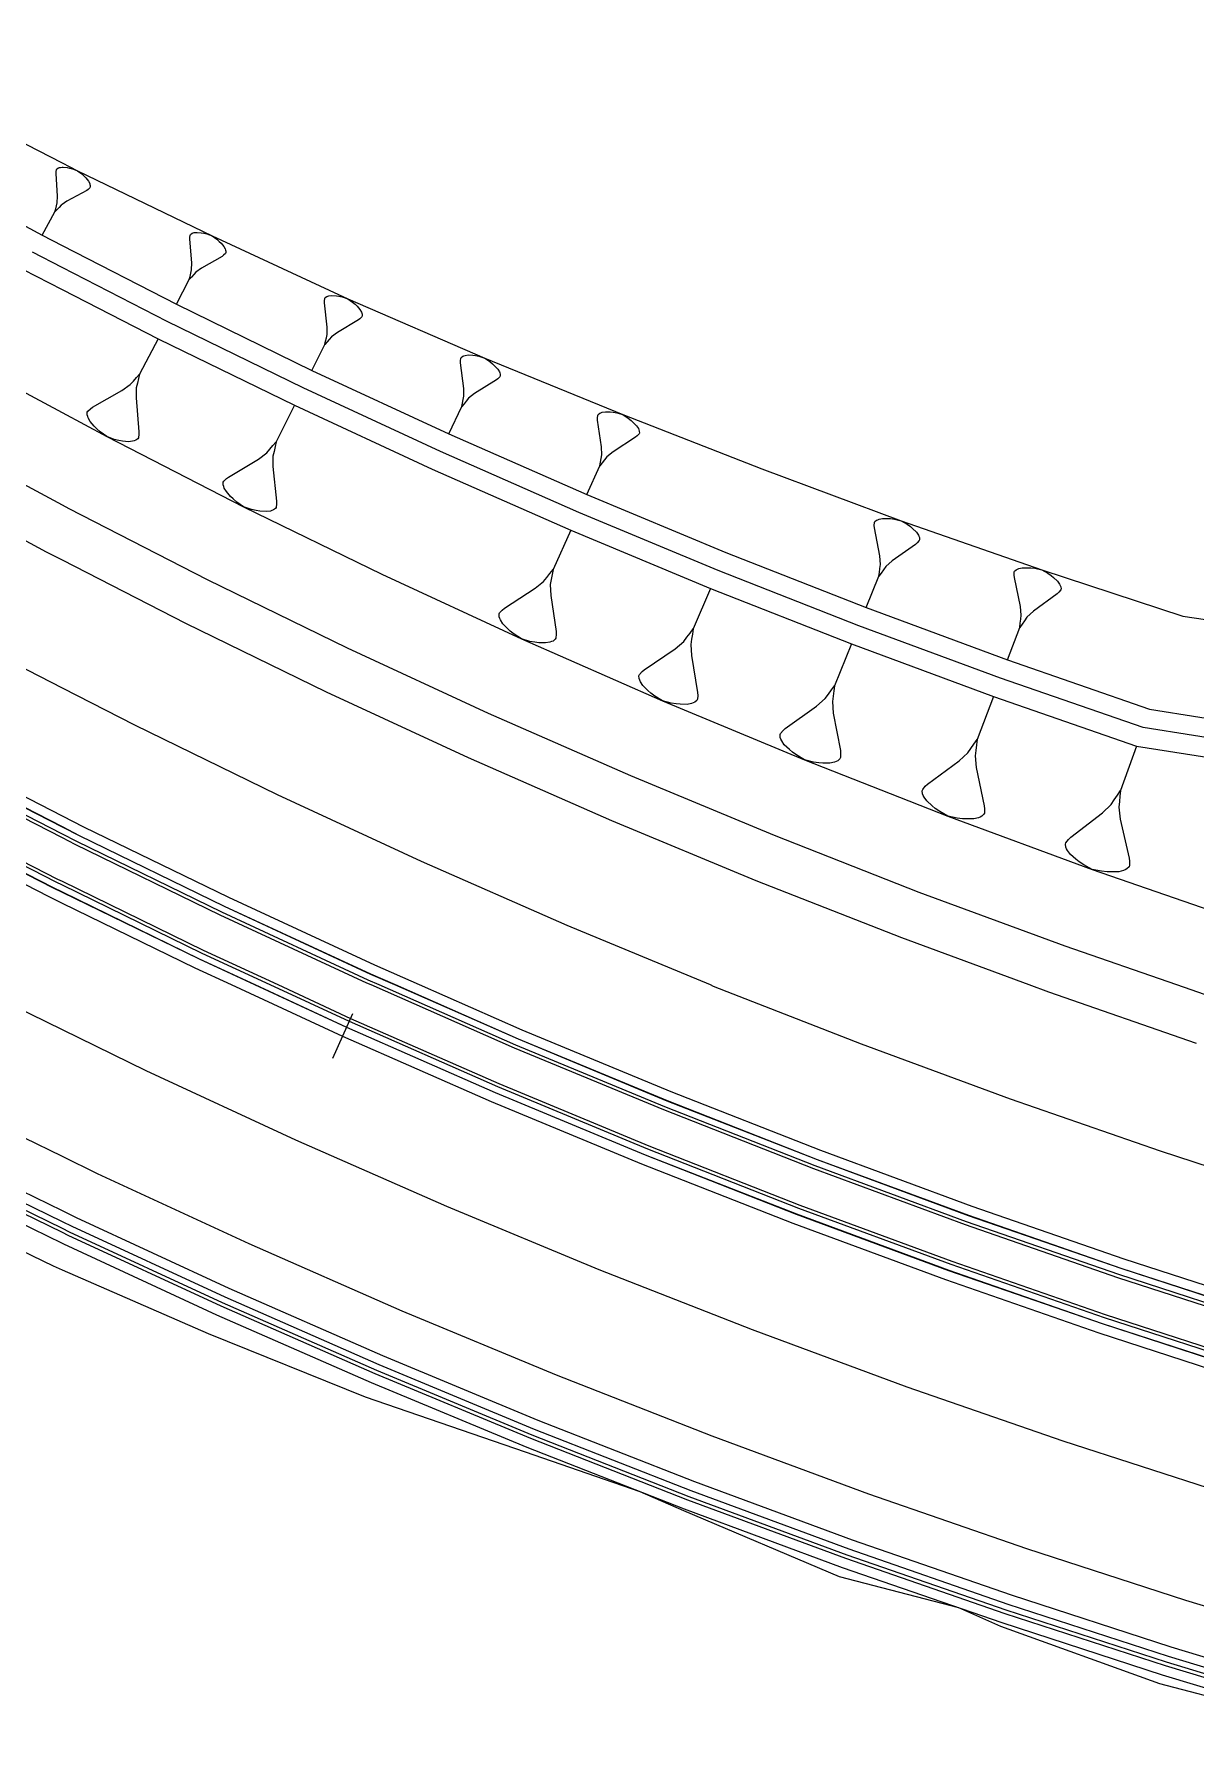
# Model space of a CAD drawing. Extents: x 383808 to 384559, y 802827 to 803490.
# Drawn here: x 384199.1 to 384234.9, y 802976.6 to 803029.2 of the extents above; entities that cross this region are included whole.
import ezdxf

# ---------------------------------------------------------------- set-up
doc = ezdxf.new("R2010")
doc.units = 0
doc.layers.get('0').update_dxf_attribs({"linetype": 'CONTINUOUS'})

msp = doc.modelspace()

# ---------------------------------------------------------------- linework, layer by layer
at = {"color": 7}
for p, q in [((384199.8169, 803024.9436), (384199.819, 803024.9958)), ((384199.8623, 803024.2522), (384199.8169, 803024.9436)), ((384199.819, 803024.9958), (384199.8324, 803025.0684)), ((384199.8324, 803025.0684), (384199.8437, 803025.0889)), ((384199.8437, 803025.0889), (384199.8866, 803025.1185)), ((384199.8866, 803025.1185), (384199.9184, 803025.1276)), ((384199.9184, 803025.1276), (384199.9501, 803025.1368)), ((384199.9501, 803025.1368), (384200, 803025.141)), ((384200, 803025.141), (384200.034, 803025.1439)), ((384200.034, 803025.1439), (384200.1587, 803025.1284)), ((384200.1587, 803025.1284), (384200.2313, 803025.1151)), ((384200.2313, 803025.1151), (384200.3244, 803025.0904)), ((384200.3244, 803025.0904), (384200.4788, 803025.032)), ((384200.4788, 803025.032), (384200.6106, 803024.9326)), ((384200.6106, 803024.9326), (384200.6811, 803024.8671)), ((384200.6811, 803024.8671), (384200.7312, 803024.8128)), ((384200.7574, 803024.4252), (384200.1485, 803024.0944)), ((384200.7312, 803024.8128), (384200.8109, 803024.7156)), ((384200.8004, 803024.4548), (384200.7574, 803024.4252)), ((384200.8546, 803024.5048), (384200.8004, 803024.4548)), ((384200.8109, 803024.7156), (384200.8497, 803024.6409)), ((384200.8497, 803024.6409), (384200.8588, 803024.6092)), ((384200.8659, 803024.5253), (384200.8546, 803024.5048)), ((384200.8588, 803024.6092), (384200.868, 803024.5774)), ((384200.868, 803024.5774), (384200.8659, 803024.5253)), ((384199.7799, 803023.7644), (384199.8046, 803023.8574)), ((384199.8455, 803023.8349), (384199.7799, 803023.7644)), ((384199.8046, 803023.8574), (384199.8292, 803023.9505)), ((384199.8292, 803023.9505), (384199.8539, 803024.0435)), ((384199.911, 803023.9054), (384199.8455, 803023.8349)), ((384199.8539, 803024.0435), (384199.8623, 803024.2522)), ((384199.9765, 803023.9759), (384199.911, 803023.9054)), ((384200, 803023.9921), (384199.9765, 803023.9759)), ((384200.1485, 803024.0944), (384200, 803023.9921)), ((384199.3854, 803023.0488), (384199.7799, 803023.7644)), ((384203.9267, 803022.9225), (384203.9278, 803022.9772)), ((384203.9887, 803022.1989), (384203.9267, 803022.9225)), ((384203.9278, 803022.9772), (384203.9403, 803023.0535)), ((384203.9403, 803023.0535), (384203.9516, 803023.0752)), ((384203.9516, 803023.0752), (384203.9961, 803023.1071)), ((384203.9961, 803023.1071), (384204.0291, 803023.1174)), ((384204.0291, 803023.1174), (384204.0621, 803023.1277)), ((384204.0621, 803023.1277), (384204.1499, 803023.1369)), ((384204.1499, 803023.1369), (384204.2809, 803023.1233)), ((384204.2809, 803023.1233), (384204.3573, 803023.1108)), ((384204.3573, 803023.1108), (384204.4553, 803023.0869)), ((384204.4553, 803023.0869), (384204.6183, 803023.0289)), ((384204.6183, 803023.0289), (384204.7585, 803022.9276)), ((384204.7585, 803022.9276), (384204.8338, 803022.8604)), ((384204.8338, 803022.8604), (384204.8874, 803022.8046)), ((384204.8874, 803022.8046), (384204.9729, 803022.7044)), ((384204.9229, 803022.3989), (384204.2919, 803022.0396)), ((384204.9674, 803022.4309), (384204.9229, 803022.3989)), ((384205.0232, 803022.4845), (384204.9674, 803022.4309)), ((384204.9729, 803022.7044), (384205.0151, 803022.6269)), ((384205.0151, 803022.6269), (384205.0254, 803022.5939)), ((384205.0346, 803022.5061), (384205.0232, 803022.4845)), ((384205.0254, 803022.5939), (384205.0357, 803022.5608)), ((384205.0357, 803022.5608), (384205.0346, 803022.5061)), ((384203.5143, 803020.928), (384203.9126, 803021.6861)), ((384203.9126, 803021.6861), (384203.9365, 803021.7841)), ((384203.9798, 803021.7613), (384203.9126, 803021.6861)), ((384203.9365, 803021.7841), (384203.9604, 803021.8821)), ((384203.9604, 803021.8821), (384203.9842, 803021.9801)), ((384204.047, 803021.8366), (384203.9798, 803021.7613)), ((384203.9842, 803021.9801), (384203.9887, 803022.1989)), ((384204.1142, 803021.9118), (384204.047, 803021.8366)), ((384204.2919, 803022.0396), (384204.1142, 803021.9118)), ((384208.0926, 803021.1293), (384208.138, 803021.1634)), ((384208.138, 803021.1634), (384208.1721, 803021.1747)), ((384208.1721, 803021.1747), (384208.2062, 803021.1861)), ((384208.2062, 803021.1861), (384208.2971, 803021.1974)), ((384208.2971, 803021.1974), (384208.4334, 803021.1861)), ((384208.4334, 803021.1861), (384208.513, 803021.1747)), ((384208.513, 803021.1747), (384208.6152, 803021.1519)), ((384208.6152, 803021.1519), (384208.7856, 803021.0951)), ((384208.0698, 803021.0271), (384208.0812, 803021.1066)), ((384208.0698, 803020.9702), (384208.0698, 803021.0271)), ((384208.1492, 803020.2203), (384208.0698, 803020.9702)), ((384208.0812, 803021.1066), (384208.0926, 803021.1293)), ((384208.7856, 803021.0951), (384208.9333, 803020.9928)), ((384208.9333, 803020.9928), (384209.0128, 803020.9246)), ((384209.0128, 803020.9246), (384209.0696, 803020.8678)), ((384209.0696, 803020.8678), (384209.1605, 803020.7655)), ((384209.1605, 803020.7655), (384209.2059, 803020.686)), ((384209.2059, 803020.686), (384209.2173, 803020.6519)), ((384209.2173, 803020.6519), (384209.2287, 803020.6178)), ((384208.1492, 803019.9931), (384208.1492, 803020.2203)), ((384209.115, 803020.4474), (384208.4673, 803020.0612)), ((384209.1605, 803020.4815), (384209.115, 803020.4474)), ((384209.2173, 803020.5383), (384209.1605, 803020.4815)), ((384209.2286, 803020.561), (384209.2173, 803020.5383)), ((384209.2287, 803020.6178), (384209.2286, 803020.561)), ((384202.9561, 803019.8658), (384202.385, 803018.7791)), ((384207.6831, 803018.8911), (384208.0809, 803019.6864)), ((384208.0809, 803019.6864), (384208.1037, 803019.7886)), ((384208.1491, 803019.7659), (384208.0809, 803019.6864)), ((384208.1037, 803019.7886), (384208.1264, 803019.8909)), ((384208.1264, 803019.8909), (384208.1492, 803019.9931)), ((384208.2173, 803019.8454), (384208.1491, 803019.7659)), ((384208.2855, 803019.9249), (384208.2173, 803019.8454)), ((384208.4673, 803020.0612), (384208.2855, 803019.9249)), ((384212.2502, 803019.1821), (384212.2604, 803019.2656)), ((384212.2514, 803019.1227), (384212.2502, 803019.1821)), ((384212.3502, 803018.3395), (384212.2514, 803019.1227)), ((384212.2604, 803019.2656), (384212.2719, 803019.2896)), ((384212.2719, 803019.2896), (384212.3187, 803019.3262)), ((384212.3187, 803019.3262), (384212.3542, 803019.3388)), ((384212.3542, 803019.3388), (384212.3896, 803019.3514)), ((384212.3896, 803019.3514), (384212.4845, 803019.3652)), ((384212.4845, 803019.3652), (384212.6274, 803019.3561)), ((384212.6274, 803019.3561), (384212.7109, 803019.3459)), ((384212.7109, 803019.3459), (384212.8184, 803019.3242)), ((384212.8184, 803019.3242), (384212.9979, 803019.2683)), ((384212.9979, 803019.2683), (384213.1546, 803019.1643)), ((384213.1546, 803019.1643), (384213.2392, 803019.0946)), ((384213.2392, 803019.0946), (384213.2999, 803019.0364)), ((384202.0961, 803018.4555), (384202.1924, 803018.5634)), ((384202.1924, 803018.5634), (384202.2887, 803018.6713)), ((384202.2887, 803018.6713), (384202.385, 803018.7791)), ((384202.3508, 803018.6386), (384202.3166, 803018.4981)), ((384202.385, 803018.7791), (384202.3508, 803018.6386)), ((384213.3561, 803018.5974), (384212.6864, 803018.1797)), ((384213.2999, 803019.0364), (384213.3971, 803018.9312)), ((384213.403, 803018.634), (384213.3561, 803018.5974)), ((384213.3971, 803018.9312), (384213.4463, 803018.849)), ((384213.4613, 803018.6946), (384213.403, 803018.634)), ((384213.4463, 803018.849), (384213.4589, 803018.8135)), ((384213.4589, 803018.8135), (384213.4715, 803018.7781)), ((384213.4727, 803018.7186), (384213.4613, 803018.6946)), ((384213.4715, 803018.7781), (384213.4727, 803018.7186)), ((384200.9368, 803017.7573), (384201.8414, 803018.2724)), ((384201.8414, 803018.2724), (384202.0961, 803018.4555)), ((384202.2824, 803018.3576), (384202.276, 803018.044)), ((384202.276, 803018.044), (384202.3649, 803017.0068)), ((384202.3166, 803018.4981), (384202.2824, 803018.3576)), ((384212.3115, 803017.8868), (384212.3332, 803017.9943)), ((384212.3332, 803017.9943), (384212.3549, 803018.1017)), ((384212.3549, 803018.1017), (384212.3502, 803018.3395)), ((384212.499, 803018.0332), (384212.4293, 803017.9486)), ((384212.6864, 803018.1797), (384212.499, 803018.0332)), ((384200.7752, 803017.5252), (384200.7768, 803017.6036)), ((384200.7899, 803017.4779), (384200.7752, 803017.5252)), ((384200.7768, 803017.6036), (384200.7931, 803017.6347)), ((384200.8047, 803017.4305), (384200.7899, 803017.4779)), ((384200.7931, 803017.6347), (384200.8731, 803017.7115)), ((384200.8731, 803017.7115), (384200.9368, 803017.7573)), ((384207.1462, 803017.8179), (384206.5826, 803016.6911)), ((384211.8902, 803016.9387), (384212.2899, 803017.7793)), ((384212.2899, 803017.7793), (384212.3115, 803017.8868)), ((384212.3596, 803017.8639), (384212.2899, 803017.7793)), ((384212.4293, 803017.9486), (384212.3596, 803017.8639)), ((384216.4633, 803017.4245), (384216.4723, 803017.512)), ((384216.4723, 803017.512), (384216.4837, 803017.5373)), ((384216.4837, 803017.5373), (384216.532, 803017.5766)), ((384216.532, 803017.5766), (384216.5687, 803017.5905)), ((384216.5687, 803017.5905), (384216.6055, 803017.6044)), ((384216.6055, 803017.6044), (384216.7044, 803017.6208)), ((384216.7044, 803017.6208), (384216.854, 803017.6143)), ((384216.854, 803017.6143), (384216.9415, 803017.6053)), ((384216.9415, 803017.6053), (384217.0543, 803017.5849)), ((384217.0543, 803017.5849), (384217.2432, 803017.5302)), ((384217.2432, 803017.5302), (384217.4092, 803017.4248)), ((384200.8652, 803017.3195), (384200.8047, 803017.4305)), ((384200.9878, 803017.1758), (384200.8652, 803017.3195)), ((384201.0646, 803017.0958), (384200.9878, 803017.1758)), ((384201.1725, 803016.9995), (384201.0646, 803017.0958)), ((384201.3735, 803016.8543), (384201.1725, 803016.9995)), ((384202.3649, 803017.0068), (384202.3633, 803016.9284)), ((384216.4658, 803017.3624), (384216.4633, 803017.4245)), ((384216.5855, 803016.5457), (384216.4658, 803017.3624)), ((384217.4092, 803017.4248), (384217.4991, 803017.3538)), ((384217.4991, 803017.3538), (384217.5637, 803017.2941)), ((384217.5637, 803017.2941), (384217.6676, 803017.1862)), ((384217.6676, 803017.1862), (384217.7208, 803017.1012)), ((384217.7396, 803016.9402), (384217.68, 803016.8756)), ((384217.7208, 803017.1012), (384217.7347, 803017.0644)), ((384217.7347, 803017.0644), (384217.7486, 803017.0277)), ((384217.7511, 803016.9655), (384217.7396, 803016.9402)), ((384217.7486, 803017.0277), (384217.7511, 803016.9655)), ((384201.6071, 803016.7711), (384201.3735, 803016.8543)), ((384201.7476, 803016.7369), (384201.6071, 803016.7711)), ((384201.8571, 803016.719), (384201.7476, 803016.7369)), ((384202.0449, 803016.6995), (384201.8571, 803016.719)), ((384202.1707, 803016.7126), (384202.0449, 803016.6995)), ((384202.2181, 803016.7274), (384202.1707, 803016.7126)), ((384202.2654, 803016.7421), (384202.2181, 803016.7274)), ((384202.3291, 803016.7879), (384202.2654, 803016.7421)), ((384202.3454, 803016.8189), (384202.3291, 803016.7879)), ((384202.3633, 803016.9284), (384202.3454, 803016.8189)), ((384206.2927, 803016.3531), (384206.3893, 803016.4657)), ((384206.3893, 803016.4657), (384206.4859, 803016.5784)), ((384206.4859, 803016.5784), (384206.5826, 803016.6911)), ((384206.5503, 803016.5462), (384206.5181, 803016.4013)), ((384206.5826, 803016.6911), (384206.5503, 803016.5462)), ((384216.5954, 803016.2972), (384216.5855, 803016.5457)), ((384217.6318, 803016.8363), (384216.9403, 803016.3856)), ((384217.68, 803016.8756), (384217.6318, 803016.8363)), ((384205.1174, 803015.6128), (384206.0351, 803016.1599)), ((384206.0351, 803016.1599), (384206.2927, 803016.3531)), ((384206.4859, 803016.2564), (384206.4858, 803015.9345)), ((384206.4858, 803015.9345), (384206.5983, 803014.8719)), ((384206.5181, 803016.4013), (384206.4859, 803016.2564)), ((384216.1339, 803015.0716), (384216.5342, 803015.9588)), ((384216.5342, 803015.9588), (384216.5546, 803016.0716)), ((384216.6053, 803016.0487), (384216.5342, 803015.9588)), ((384216.5546, 803016.0716), (384216.575, 803016.1844)), ((384216.575, 803016.1844), (384216.5954, 803016.2972)), ((384216.6763, 803016.1387), (384216.6053, 803016.0487)), ((384216.7474, 803016.2286), (384216.6763, 803016.1387)), ((384216.9403, 803016.3856), (384216.7474, 803016.2286)), ((384204.9563, 803015.4518), (384204.9724, 803015.484)), ((384204.9563, 803015.3713), (384204.9563, 803015.4518)), ((384204.9724, 803015.323), (384204.9563, 803015.3713)), ((384204.9724, 803015.484), (384205.053, 803015.5645)), ((384205.053, 803015.5645), (384205.1174, 803015.6128)), ((384204.9885, 803015.2747), (384204.9724, 803015.323)), ((384205.0529, 803015.162), (384204.9885, 803015.2747)), ((384205.1816, 803015.0171), (384205.0529, 803015.162)), ((384205.2621, 803014.9366), (384205.1816, 803015.0171)), ((384205.3748, 803014.84), (384205.2621, 803014.9366)), ((384205.584, 803014.695), (384205.3748, 803014.84)), ((384206.5983, 803014.8719), (384206.5983, 803014.7914)), ((384205.8255, 803014.6145), (384205.584, 803014.695)), ((384205.9704, 803014.5823), (384205.8255, 803014.6145)), ((384206.0831, 803014.5661), (384205.9704, 803014.5823)), ((384206.2763, 803014.55), (384206.0831, 803014.5661)), ((384206.4051, 803014.5661), (384206.2763, 803014.55)), ((384206.4534, 803014.5822), (384206.4051, 803014.5661)), ((384206.5017, 803014.5983), (384206.4534, 803014.5822)), ((384206.5661, 803014.6465), (384206.5017, 803014.5983)), ((384206.5822, 803014.6787), (384206.5661, 803014.6465)), ((384206.5983, 803014.7914), (384206.5822, 803014.6787)), ((384225.0803, 803014.3004), (384225.1189, 803014.3168)), ((384225.1189, 803014.3168), (384225.2237, 803014.3385)), ((384225.2237, 803014.3385), (384225.3835, 803014.3379)), ((384225.3835, 803014.3379), (384225.4771, 803014.3321)), ((384225.4771, 803014.3321), (384225.5983, 803014.3152)), ((384225.5983, 803014.3152), (384225.802, 803014.2649)), ((384215.6404, 803013.9778), (384215.0956, 803012.7703)), ((384224.975, 803014.1189), (384224.9808, 803014.2125)), ((384224.9802, 803014.0527), (384224.975, 803014.1189)), ((384225.1427, 803013.1871), (384224.9802, 803014.0527)), ((384224.9808, 803014.2125), (384224.9919, 803014.2401)), ((384224.9919, 803014.2401), (384225.0416, 803014.284)), ((384225.0416, 803014.284), (384225.0803, 803014.3004)), ((384225.802, 803014.2649), (384225.9835, 803014.1596)), ((384225.9835, 803014.1596), (384226.0824, 803014.0876)), ((384226.0824, 803014.0876), (384226.1539, 803014.0268)), ((384226.1539, 803014.0268), (384226.2692, 803013.9162)), ((384226.2692, 803013.9162), (384226.3295, 803013.8278)), ((384226.3295, 803013.8278), (384226.3459, 803013.7892)), ((384226.3459, 803013.7892), (384226.3623, 803013.7506)), ((384226.2459, 803013.5416), (384225.5279, 803013.0315)), ((384226.2957, 803013.5855), (384226.2459, 803013.5416)), ((384226.3565, 803013.6569), (384226.2957, 803013.5855)), ((384226.3676, 803013.6844), (384226.3565, 803013.6569)), ((384226.3623, 803013.7506), (384226.3676, 803013.6844)), ((384214.9988, 803012.6479), (384215.0956, 803012.7703)), ((384215.0956, 803012.7703), (384215.0678, 803012.6168)), ((384225.13, 803012.6802), (384225.1469, 803012.8013)), ((384225.1638, 803012.9225), (384225.1427, 803013.1871)), ((384225.1469, 803012.8013), (384225.1638, 803012.9225)), ((384225.2569, 803012.7569), (384225.185, 803012.6579)), ((384225.3289, 803012.8558), (384225.2569, 803012.7569)), ((384225.5279, 803013.0315), (384225.3289, 803012.8558)), ((384229.2883, 803012.7155), (384229.3386, 803012.7618)), ((384229.3386, 803012.7618), (384229.378, 803012.7794)), ((384229.378, 803012.7794), (384229.4174, 803012.7971)), ((384229.4174, 803012.7971), (384229.5248, 803012.8216)), ((384229.5248, 803012.8216), (384229.6893, 803012.8243)), ((384229.6893, 803012.8243), (384229.7858, 803012.8203)), ((384229.7858, 803012.8203), (384229.9108, 803012.8053)), ((384229.9108, 803012.8053), (384230.1215, 803012.7578)), ((384230.1215, 803012.7578), (384230.3105, 803012.6531)), ((384214.5428, 803012.1893), (384214.8053, 803012.403)), ((384214.8053, 803012.403), (384214.902, 803012.5255)), ((384214.902, 803012.5255), (384214.9988, 803012.6479)), ((384215.04, 803012.4632), (384215.0123, 803012.3096)), ((384215.0123, 803012.3096), (384215.0258, 803011.9714)), ((384215.0678, 803012.6168), (384215.04, 803012.4632)), ((384224.7241, 803011.596), (384225.113, 803012.559)), ((384225.113, 803012.559), (384225.13, 803012.6802)), ((384225.185, 803012.6579), (384225.113, 803012.559)), ((384229.2733, 803012.5905), (384229.2774, 803012.687)), ((384229.2801, 803012.5225), (384229.2733, 803012.5905)), ((384229.2774, 803012.687), (384229.2883, 803012.7155)), ((384229.4651, 803011.6349), (384229.2801, 803012.5225)), ((384230.3105, 803012.6531), (384230.4138, 803012.5811)), ((384230.4138, 803012.5811), (384230.4886, 803012.5199)), ((384230.4886, 803012.5199), (384230.6096, 803012.4085)), ((384230.6096, 803012.4085), (384230.6735, 803012.3188)), ((384230.6735, 803012.3188), (384230.6912, 803012.2794)), ((384230.6912, 803012.2794), (384230.7088, 803012.24)), ((384230.7088, 803012.24), (384230.7156, 803012.172)), ((384213.6016, 803011.5759), (384214.5428, 803012.1893)), ((384215.0258, 803011.9714), (384215.1886, 803010.8598)), ((384219.9409, 803012.187), (384219.4076, 803010.9391)), ((384230.5933, 803012.0224), (384229.8648, 803011.4827)), ((384230.6436, 803012.0687), (384230.5933, 803012.0224)), ((384230.7048, 803012.1434), (384230.6436, 803012.0687)), ((384230.7156, 803012.172), (384230.7048, 803012.1434)), ((384213.4392, 803011.4), (384213.4548, 803011.4345)), ((384213.4426, 803011.3154), (384213.4392, 803011.4)), ((384213.4615, 803011.2654), (384213.4426, 803011.3154)), ((384213.4548, 803011.4345), (384213.536, 803011.5224)), ((384213.4805, 803011.2153), (384213.4615, 803011.2654)), ((384213.5528, 803011.0996), (384213.4805, 803011.2153)), ((384213.536, 803011.5224), (384213.6016, 803011.5759)), ((384229.4625, 803011.1129), (384229.4774, 803011.238)), ((384229.4924, 803011.363), (384229.4651, 803011.6349)), ((384229.4774, 803011.238), (384229.4924, 803011.363)), ((384229.5916, 803011.1945), (384229.5196, 803011.0912)), ((384229.6636, 803011.2978), (384229.5916, 803011.1945)), ((384229.8648, 803011.4827), (384229.6636, 803011.2978)), ((384213.6942, 803010.9528), (384213.5528, 803011.0996)), ((384213.7821, 803010.8716), (384213.6942, 803010.9528)), ((384213.9046, 803010.7748), (384213.7821, 803010.8716)), ((384214.1305, 803010.6313), (384213.9046, 803010.7748)), ((384214.3876, 803010.5569), (384214.1305, 803010.6313)), ((384215.1642, 803010.6217), (384215.0986, 803010.5683)), ((384215.1798, 803010.6562), (384215.1642, 803010.6217)), ((384215.192, 803010.7753), (384215.1798, 803010.6562)), ((384215.1886, 803010.8598), (384215.192, 803010.7753)), ((384219.1178, 803010.557), (384219.2144, 803010.6843)), ((384219.2144, 803010.6843), (384219.311, 803010.8117)), ((384219.311, 803010.8117), (384219.4076, 803010.9391)), ((384219.357, 803010.6234), (384219.3317, 803010.4655)), ((384219.3823, 803010.7812), (384219.357, 803010.6234)), ((384219.4076, 803010.9391), (384219.3823, 803010.7812)), ((384229.0671, 803009.9887), (384229.4476, 803010.9878)), ((384229.4476, 803010.9878), (384229.4625, 803011.1129)), ((384229.5196, 803011.0912), (384229.4476, 803010.9878)), ((384214.5411, 803010.5291), (384214.3876, 803010.5569)), ((384214.6602, 803010.5169), (384214.5411, 803010.5291)), ((384214.8638, 803010.5081), (384214.6602, 803010.5169)), ((384214.9984, 803010.5304), (384214.8638, 803010.5081)), ((384215.0485, 803010.5493), (384214.9984, 803010.5304)), ((384215.0986, 803010.5683), (384215.0485, 803010.5493)), ((384217.9019, 803009.6851), (384218.8533, 803010.3327)), ((384218.8533, 803010.3327), (384219.1178, 803010.557)), ((384219.3317, 803010.4655), (384219.3525, 803010.1193)), ((384219.3525, 803010.1193), (384219.542, 803008.9842)), ((384224.2747, 803010.4833), (384223.7544, 803009.1949)), ((384217.7544, 803009.5373), (384217.8358, 803009.629)), ((384217.8358, 803009.629), (384217.9019, 803009.6851)), ((384217.7392, 803009.5016), (384217.7544, 803009.5373)), ((384217.7444, 803009.4151), (384217.7392, 803009.5016)), ((384217.7648, 803009.3642), (384217.7444, 803009.4151)), ((384217.7852, 803009.3133), (384217.7648, 803009.3642)), ((384217.8617, 803009.1963), (384217.7852, 803009.3133)), ((384218.0095, 803009.0488), (384217.8617, 803009.1963)), ((384218.1012, 803008.9674), (384218.0095, 803009.0488)), ((384223.5618, 803008.9302), (384223.6581, 803009.0625)), ((384223.6581, 803009.0625), (384223.7544, 803009.1949)), ((384223.7544, 803009.1949), (384223.7317, 803009.0328)), ((384218.2286, 803008.8708), (384218.1012, 803008.9674)), ((384218.463, 803008.7285), (384218.2286, 803008.8708)), ((384218.7278, 803008.6575), (384218.463, 803008.7285)), ((384218.8856, 803008.6322), (384218.7278, 803008.6575)), ((384219.0078, 803008.6221), (384218.8856, 803008.6322)), ((384219.2166, 803008.6173), (384219.0078, 803008.6221)), ((384219.354, 803008.6429), (384219.2166, 803008.6173)), ((384219.4049, 803008.6633), (384219.354, 803008.6429)), ((384219.4558, 803008.6837), (384219.4049, 803008.6633)), ((384219.5219, 803008.7398), (384219.4558, 803008.6837)), ((384219.5372, 803008.7754), (384219.5219, 803008.7398)), ((384219.5472, 803008.8976), (384219.5372, 803008.7754)), ((384219.542, 803008.9842), (384219.5472, 803008.8976)), ((384222.2387, 803007.8804), (384223.1993, 803008.5628)), ((384223.1993, 803008.5628), (384223.4655, 803008.7978)), ((384223.4655, 803008.7978), (384223.5618, 803008.9302)), ((384223.709, 803008.8707), (384223.6864, 803008.7086)), ((384223.6864, 803008.7086), (384223.7147, 803008.3546)), ((384223.7317, 803009.0328), (384223.709, 803008.8707)), ((384228.64, 803008.8672), (384228.134, 803007.5384)), ((384223.7147, 803008.3546), (384223.932, 803007.1965)), ((384222.0759, 803007.6893), (384222.0907, 803007.7261)), ((384222.0829, 803007.6008), (384222.0759, 803007.6893)), ((384222.1049, 803007.5491), (384222.0829, 803007.6008)), ((384222.0907, 803007.7261), (384222.1722, 803007.8216)), ((384222.1268, 803007.4974), (384222.1049, 803007.5491)), ((384222.2075, 803007.3792), (384222.1268, 803007.4974)), ((384222.1722, 803007.8216), (384222.2387, 803007.8804)), ((384228.0382, 803007.401), (384228.134, 803007.5384)), ((384228.134, 803007.5384), (384228.1142, 803007.3721)), ((384222.3619, 803007.2312), (384222.2075, 803007.3792)), ((384222.4574, 803007.1498), (384222.3619, 803007.2312)), ((384222.5898, 803007.0535), (384222.4574, 803007.1498)), ((384222.8326, 803006.9127), (384222.5898, 803007.0535)), ((384223.9164, 803006.9459), (384223.8499, 803006.8872)), ((384223.9313, 803006.9827), (384223.9164, 803006.9459)), ((384223.9391, 803007.108), (384223.9313, 803006.9827)), ((384223.932, 803007.1965), (384223.9391, 803007.108)), ((384227.5791, 803006.8803), (384227.8467, 803007.1262)), ((384227.8467, 803007.1262), (384227.9424, 803007.2636)), ((384227.9424, 803007.2636), (384228.0382, 803007.401)), ((384228.0943, 803007.2058), (384228.0744, 803007.0395)), ((384228.0744, 803007.0395), (384228.1107, 803006.6779)), ((384228.1142, 803007.3721), (384228.0943, 803007.2058)), ((384233.0351, 803007.3394), (384232.5449, 803005.9703)), ((384223.1051, 803006.8454), (384222.8326, 803006.9127)), ((384223.2673, 803006.8227), (384223.1051, 803006.8454)), ((384223.3926, 803006.815), (384223.2673, 803006.8227)), ((384223.6063, 803006.8142), (384223.3926, 803006.815)), ((384223.7465, 803006.8433), (384223.6063, 803006.8142)), ((384223.7982, 803006.8652), (384223.7465, 803006.8433)), ((384223.8499, 803006.8872), (384223.7982, 803006.8652)), ((384226.6103, 803006.1625), (384227.5791, 803006.8803)), ((384228.1107, 803006.6779), (384228.3567, 803005.4975)), ((384226.4476, 803005.9636), (384226.462, 803006.0016)), ((384226.4566, 803005.8732), (384226.4476, 803005.9636)), ((384226.462, 803006.0016), (384226.5434, 803006.101)), ((384226.5434, 803006.101), (384226.6103, 803006.1625)), ((384232.4497, 803005.8278), (384232.5449, 803005.9703)), ((384232.5449, 803005.9703), (384232.528, 803005.7998)), ((384226.4801, 803005.8208), (384226.4566, 803005.8732)), ((384226.5037, 803005.7684), (384226.4801, 803005.8208)), ((384226.5886, 803005.6491), (384226.5037, 803005.7684)), ((384226.7495, 803005.5009), (384226.5886, 803005.6491)), ((384226.849, 803005.4195), (384226.7495, 803005.5009)), ((384226.9864, 803005.3237), (384226.849, 803005.4195)), ((384228.3567, 803005.4975), (384228.3657, 803005.4071)), ((384228.3657, 803005.4071), (384228.3603, 803005.2787)), ((384231.9909, 803005.286), (384232.2595, 803005.5429)), ((384232.2595, 803005.5429), (384232.3546, 803005.6853)), ((384232.3546, 803005.6853), (384232.4497, 803005.8278)), ((384232.5111, 803005.6293), (384232.4942, 803005.4588)), ((384232.4942, 803005.4588), (384232.5386, 803005.0899)), ((384232.528, 803005.7998), (384232.5111, 803005.6293)), ((384227.2377, 803005.1846), (384226.9864, 803005.3237)), ((384227.5179, 803005.1214), (384227.2377, 803005.1846)), ((384227.6842, 803005.1015), (384227.5179, 803005.1214)), ((384227.8126, 803005.0961), (384227.6842, 803005.1015)), ((384228.0313, 803005.0997), (384227.8126, 803005.0961)), ((384228.1741, 803005.1323), (384228.0313, 803005.0997)), ((384228.2266, 803005.1558), (384228.1741, 803005.1323)), ((384228.279, 803005.1793), (384228.2266, 803005.1558)), ((384228.3459, 803005.2408), (384228.279, 803005.1793)), ((384228.3603, 803005.2787), (384228.3459, 803005.2408)), ((384231.0149, 803004.5321), (384231.9909, 803005.286)), ((384232.5386, 803005.0899), (384232.8143, 803003.8878)), ((384230.8526, 803004.3254), (384230.8666, 803004.3645)), ((384230.8637, 803004.2332), (384230.8526, 803004.3254)), ((384230.8666, 803004.3645), (384230.9477, 803004.4679)), ((384230.9477, 803004.4679), (384231.0149, 803004.5321)), ((384230.8888, 803004.1801), (384230.8637, 803004.2332)), ((384230.9139, 803004.1269), (384230.8888, 803004.1801)), ((384231.0033, 803004.0067), (384230.9139, 803004.1269)), ((384231.1708, 803003.8584), (384231.0033, 803004.0067)), ((384231.2742, 803003.7773), (384231.1708, 803003.8584)), ((384231.4166, 803003.6821), (384231.2742, 803003.7773)), ((384232.8143, 803003.8878), (384232.8254, 803003.7956)), ((384232.8254, 803003.7956), (384232.8225, 803003.6642)), ((384231.6765, 803003.5449), (384231.4166, 803003.6821)), ((384231.9643, 803003.486), (384231.6765, 803003.5449)), ((384232.1348, 803003.4691), (384231.9643, 803003.486)), ((384232.2661, 803003.4662), (384232.1348, 803003.4691)), ((384232.4897, 803003.4744), (384232.2661, 803003.4662)), ((384232.6351, 803003.5106), (384232.4897, 803003.4744)), ((384232.6882, 803003.5357), (384232.6351, 803003.5106)), ((384232.7414, 803003.5608), (384232.6882, 803003.5357)), ((384232.8085, 803003.6251), (384232.7414, 803003.5608)), ((384232.8225, 803003.6642), (384232.8085, 803003.6251))]:
    msp.add_line(p, q, dxfattribs=at)
at = {"color": 3}
msp.add_line((384208.928, 802999.1007), (384208.3111, 802997.7334), dxfattribs=at)
at = {"color": 7, "linetype": 'CONTINUOUS'}
for points in [[(384192.2771, 803029.2298), (384196.3856, 803027.1349), (384200, 803025.2779)], [(384200, 803025.2779), (384200.4788, 803025.032), (384204.6183, 803023.0289), (384208.7856, 803021.0951), (384212.9979, 803019.2683), (384217.2432, 803017.5302), (384221.5127, 803015.8653), (384225.802, 803014.2649), (384230.1215, 803012.7578), (384234.4654, 803011.3338), (384239.0545, 803010.656), (384243.4352, 803009.4231), (384247.8376, 803008.2835), (384252.1698, 803006.9053), (384256.5302, 803005.6074), (384260.9326, 803004.4563), (384265.4566, 803003.8653), (384270.081, 803003.8877), (384270.2219, 803003.905), (384273.4405, 803004.849), (384274.9762, 803005.7608), (384279.9358, 803008.817), (384284.6144, 803010.8255), (384289.2103, 803013.0323)], [(384200, 803022.0588), (384199.0958, 803022.5234)], [(384198.8061, 803021.9979), (384200, 803021.3845)], [(384246.7564, 803004.5772), (384242.3084, 803005.8294), (384237.8846, 803007.1708), (384233.2374, 803007.9043), (384228.8536, 803009.428), (384224.4994, 803011.0396), (384220.1767, 803012.7388), (384215.8871, 803014.5247), (384211.6326, 803016.3969), (384207.4147, 803018.3545), (384203.2352, 803020.3969), (384200, 803022.0588)], [(384200, 803021.3845), (384202.9561, 803019.8658), (384207.1462, 803017.8179), (384211.3749, 803015.855), (384215.6404, 803013.9778), (384219.9409, 803012.187), (384224.2747, 803010.4833), (384228.64, 803008.8672), (384233.0351, 803007.3394), (384237.6937, 803006.602), (384242.1289, 803005.2568), (384246.5884, 803004.0012), (384251.0238, 803002.663), (384255.4868, 803001.4134), (384260.0078, 803000.3941), (384264.147, 803000)], [(384195.2758, 803015.5943), (384199.5127, 803013.3134), (384200, 803013.0635)], [(384200, 803013.0635), (384203.7945, 803011.1177), (384208.1193, 803009.008), (384212.4854, 803006.9853), (384216.8911, 803005.0503), (384221.3347, 803003.2037), (384225.8142, 803001.4464), (384229.73, 803000)], [(384197.8846, 803010.2152), (384200, 803009.1304)], [(384200, 803009.1304), (384202.2286, 803007.9875), (384206.6163, 803005.8471), (384211.046, 803003.795), (384215.5158, 803001.8318), (384219.9239, 803000)], [(384196.2565, 803007.1169), (384200, 803005.1972)], [(384195.9773, 803006.5858), (384200, 803004.5229)], [(384196.0239, 803006.6743), (384200, 803004.6353)], [(384195.3726, 803005.435), (384199.8127, 803003.1581), (384200, 803003.0667)], [(384195.4191, 803005.5235), (384199.8575, 803003.2475), (384200, 803003.178)], [(384195.14, 803004.9924), (384199.589, 803002.7109), (384200, 803002.5104)], [(384200, 803005.1972), (384200.6628, 803004.8573), (384205.1134, 803002.6863), (384209.6066, 803000.6047), (384210.9833, 803000)], [(384200, 803004.6353), (384200.4391, 803004.4101), (384204.8987, 803002.2347), (384209.4009, 803000.1489), (384209.74, 803000)], [(384200, 803004.5229), (384200.3943, 803004.3207), (384204.8558, 803002.1444), (384209.3598, 803000.0578), (384209.4913, 803000)], [(384200, 803003.178), (384204.3405, 803001.0607), (384206.6299, 803000)], [(384200, 803003.0667), (384204.2975, 803000.9704), (384206.3921, 803000)], [(384200, 803002.5104), (384204.0828, 803000.5188), (384205.2027, 803000)], [(384183.5241, 803000), (384185.9133, 802998.6119), (384190.4485, 802996.0649), (384195.0412, 802993.6196), (384199.722, 802991.3474), (384200, 802991.2265)], [(384185.269, 803000), (384186.3441, 802999.3932), (384190.9068, 802996.9369), (384195.5178, 802994.5724), (384200, 802992.386)], [(384185.4928, 803000), (384186.3972, 802999.4896), (384190.958, 802997.0343), (384195.567, 802994.6708), (384200, 802992.5083)], [(384189.647, 803000), (384191.8837, 802998.7959), (384196.4573, 802996.4505), (384200, 802994.7224)], [(384197.2055, 803000), (384198.0232, 802999.5807), (384200, 802998.6164)], [(384205.2027, 803000), (384208.6195, 802998.417), (384213.1974, 802996.4064), (384217.8145, 802994.4877), (384222.4691, 802992.6618), (384227.1592, 802990.9293), (384231.8831, 802989.2909), (384236.6388, 802987.7474)], [(384206.3921, 803000), (384208.8252, 802998.8728), (384213.3938, 802996.8662), (384218.0017, 802994.9514), (384222.647, 802993.1291), (384227.3278, 802991.4), (384232.0422, 802989.765), (384236.7884, 802988.2245)], [(384206.6299, 803000), (384208.8663, 802998.9639), (384213.4331, 802996.9582), (384218.0392, 802995.0441), (384222.6826, 802993.2225), (384227.3615, 802991.4942), (384232.074, 802989.8598), (384236.8183, 802988.3199)], [(384209.4913, 803000), (384213.9047, 802998.0616), (384218.4886, 802996.1568), (384223.1096, 802994.344), (384227.766, 802992.6239), (384232.4559, 802990.9974), (384237.1773, 802989.4649)], [(384209.74, 803000), (384213.944, 802998.1536), (384218.526, 802996.2495), (384223.1452, 802994.4374), (384227.7997, 802992.7181), (384232.4877, 802991.0922), (384237.2072, 802989.5604)], [(384210.9833, 803000), (384214.1404, 802998.6134), (384218.7133, 802996.7131), (384223.3231, 802994.9047), (384227.9683, 802993.1888), (384232.6468, 802991.5662), (384237.3568, 802990.0375)], [(384219.9239, 803000), (384220.024, 802999.9584), (384224.5687, 802998.1756), (384229.1482, 802996.484), (384233.7605, 802994.8843), (384238.404, 802993.3771)], [(384229.73, 803000), (384230.328, 802999.7791), (384234.8743, 802998.2023)], [(384200, 802998.6164), (384202.5799, 802997.3579), (384207.1801, 802995.2267), (384211.822, 802993.188), (384216.5038, 802991.2424), (384221.2235, 802989.3909), (384225.9793, 802987.6342), (384230.7694, 802985.9729), (384235.5916, 802984.4077)], [(384200, 802994.7224), (384201.0769, 802994.197), (384205.7407, 802992.0364), (384210.4467, 802989.9695), (384215.1931, 802987.9971), (384219.978, 802986.12), (384224.7995, 802984.339), (384229.6556, 802982.6548), (384234.5445, 802981.068), (384239.4641, 802979.5794)], [(384200, 802992.5083), (384200.2224, 802992.3999), (384204.9222, 802990.2225), (384209.6647, 802988.1396), (384214.4479, 802986.1519), (384219.2698, 802984.2603), (384224.1286, 802982.4655), (384229.0224, 802980.7683), (384233.9491, 802979.1692), (384238.9068, 802977.669)], [(384200, 802992.386), (384200.1752, 802992.3005), (384204.877, 802990.1222), (384209.6215, 802988.0384), (384214.4067, 802986.0499), (384219.2307, 802984.1575), (384224.0915, 802982.362), (384228.9874, 802980.664), (384233.9162, 802979.0642), (384238.876, 802977.5634)], [(384200, 802991.2265), (384204.4933, 802989.2719), (384209.3171, 802987.3262), (384214.2398, 802985.6368), (384217.7681, 802984.409), (384219.1037, 802983.8241), (384223.8902, 802981.7998), (384227.5635, 802980.8403), (384228.8567, 802980.2748), (384233.7422, 802978.5096), (384238.7682, 802977.1939)]]:
    msp.add_lwpolyline(points, dxfattribs=at)
at = {"color": 1, "linetype": 'CONTINUOUS'}
for points in [[(384195.2983, 803025.2526), (384199.3854, 803023.0488), (384200, 803022.7331)], [(384200, 803022.7331), (384203.5143, 803020.928), (384207.6831, 803018.8911), (384211.8902, 803016.9387), (384216.1339, 803015.0716), (384220.4124, 803013.2905), (384224.7241, 803011.596), (384229.0671, 803009.9887), (384233.4397, 803008.4692), (384238.0756, 803007.7396), (384242.4879, 803006.4019), (384246.9244, 803005.1531), (384251.3367, 803003.8215), (384255.7765, 803002.5779), (384260.2742, 803001.5642), (384264.8907, 803001.1275), (384269.592, 803001.2579), (384269.7336, 803001.2703), (384272.8949, 803001.6693), (384274.3427, 803001.9294), (384279.1104, 803003.1187), (384283.8649, 803004.8048), (384288.5784, 803006.9694)], [(384197.2069, 803019.0972), (384200, 803017.5936)], [(384200, 803017.5936), (384201.3735, 803016.8543), (384205.584, 803014.695), (384209.8369, 803012.6205), (384214.1305, 803010.6313), (384218.463, 803008.7285), (384222.8326, 803006.9127), (384227.2377, 803005.1846), (384231.6765, 803003.5449), (384236.1471, 803001.9944), (384240.6479, 803000.5336), (384242.4113, 803000)], [(384196.1146, 803006.8469), (384200, 803004.8544)], [(384195.2819, 803005.2624), (384199.7255, 803002.9837), (384200, 803002.8498)], [(384200, 803004.8544), (384200.5263, 803004.5845), (384204.9824, 803002.4108), (384209.4811, 803000.3267), (384210.2249, 803000)], [(384200, 803002.8498), (384204.2138, 803000.7943), (384205.9282, 803000)], [(384184.6587, 803000), (384186.1992, 802999.1305), (384190.7673, 802996.6714), (384195.3836, 802994.3041), (384200, 802992.0522)], [(384185.8793, 803000), (384186.4889, 802999.656), (384191.0464, 802997.2025), (384195.652, 802994.8407), (384200, 802992.7197)], [(384205.9282, 803000), (384208.745, 802998.695), (384213.3172, 802996.6869), (384217.9287, 802994.7706), (384222.5776, 802992.9468), (384227.262, 802991.2165), (384231.9801, 802989.5801), (384236.73, 802988.0384)], [(384210.2249, 803000), (384214.0206, 802998.3329), (384218.599, 802996.4303), (384223.2146, 802994.6197), (384227.8655, 802992.9017), (384232.5497, 802991.2771), (384237.2656, 802989.7464)], [(384200, 802992.7197), (384200.304, 802992.5715), (384205.0004, 802990.3957), (384209.7394, 802988.3143), (384214.519, 802986.3281), (384219.3374, 802984.4379), (384224.1927, 802982.6444), (384229.0828, 802980.9484), (384234.0059, 802979.3505), (384238.96, 802977.8514)], [(384200, 802992.0522), (384200.0463, 802992.0296), (384204.7536, 802989.8488), (384209.5036, 802987.7626), (384214.2943, 802985.7718), (384219.1239, 802983.8772), (384223.9904, 802982.0795), (384228.8919, 802980.3796), (384233.8264, 802978.778), (384238.792, 802977.2754)]]:
    msp.add_lwpolyline(points, dxfattribs=at)
at = {"color": 2, "linetype": 'CONTINUOUS'}
for points in [[(384196, 803016.9079), (384200, 803014.7545)], [(384200, 803014.7545), (384200.2105, 803014.6412), (384204.4656, 803012.4592), (384208.7634, 803010.3627), (384213.1023, 803008.3526), (384217.4806, 803006.4296), (384221.8964, 803004.5946), (384226.348, 803002.8482), (384230.8337, 803001.1913), (384234.2685, 803000)], [(384196.1169, 803006.8513), (384200, 803004.86)], [(384195.2796, 803005.258), (384199.7233, 803002.9792), (384200, 803002.8442)], [(384200, 803004.86), (384200.5286, 803004.589), (384204.9846, 803002.4153), (384209.4832, 803000.3312), (384210.2373, 803000)], [(384200, 803002.8442), (384204.2116, 803000.7897), (384205.9163, 803000)], [(384186.4897, 803000), (384186.6337, 802999.9187), (384191.1859, 802997.4681), (384195.7862, 802995.109), (384200, 802993.0535)], [(384205.9163, 803000), (384208.7429, 802998.6905), (384213.3152, 802996.6823), (384217.9268, 802994.7659), (384222.5758, 802992.9422), (384227.2604, 802991.2117), (384231.9786, 802989.5754), (384236.7285, 802988.0337)], [(384210.2373, 803000), (384214.0226, 802998.3375), (384218.6009, 802996.4349), (384223.2164, 802994.6243), (384227.8671, 802992.9064), (384232.5513, 802991.2818), (384237.2671, 802989.7512)], [(384234.2685, 803000), (384235.3516, 802999.6244)], [(384200, 802993.0535), (384200.4328, 802992.8424), (384205.1238, 802990.6692), (384209.8572, 802988.5902), (384214.6313, 802986.6063), (384219.4442, 802984.7182), (384224.2938, 802982.9268), (384229.1783, 802981.2328), (384234.0957, 802979.6367), (384239.044, 802978.1394)]]:
    msp.add_lwpolyline(points, dxfattribs=at)
at = {"color": 3, "linetype": 'CONTINUOUS'}
for points in [[(384195.14, 803004.9924), (384199.589, 803002.7109), (384200, 803002.5104)], [(384200, 803002.5104), (384204.0828, 803000.5188), (384205.2027, 803000)], [(384205.2027, 803000), (384208.6195, 802998.417), (384213.1974, 802996.4064), (384217.8145, 802994.4877), (384222.4691, 802992.6618), (384227.1592, 802990.9293), (384231.8831, 802989.2909), (384236.6388, 802987.7474), (384241.4244, 802986.2993), (384246.238, 802984.9471), (384251.0777, 802983.6915), (384255.9415, 802982.5329), (384260.8276, 802981.4719), (384265.7338, 802980.5087), (384265.881, 802980.4814), (384269.1592, 802979.8964), (384270.6584, 802979.6439), (384275.5993, 802978.8777), (384280.5545, 802978.2105), (384285.522, 802977.6425), (384288.9854, 802977.3059), (384290.4999, 802977.174), (384295.4862, 802976.8052), (384300, 802976.5619)]]:
    msp.add_lwpolyline(points, dxfattribs=at)

doc.saveas('drawing.dxf')
